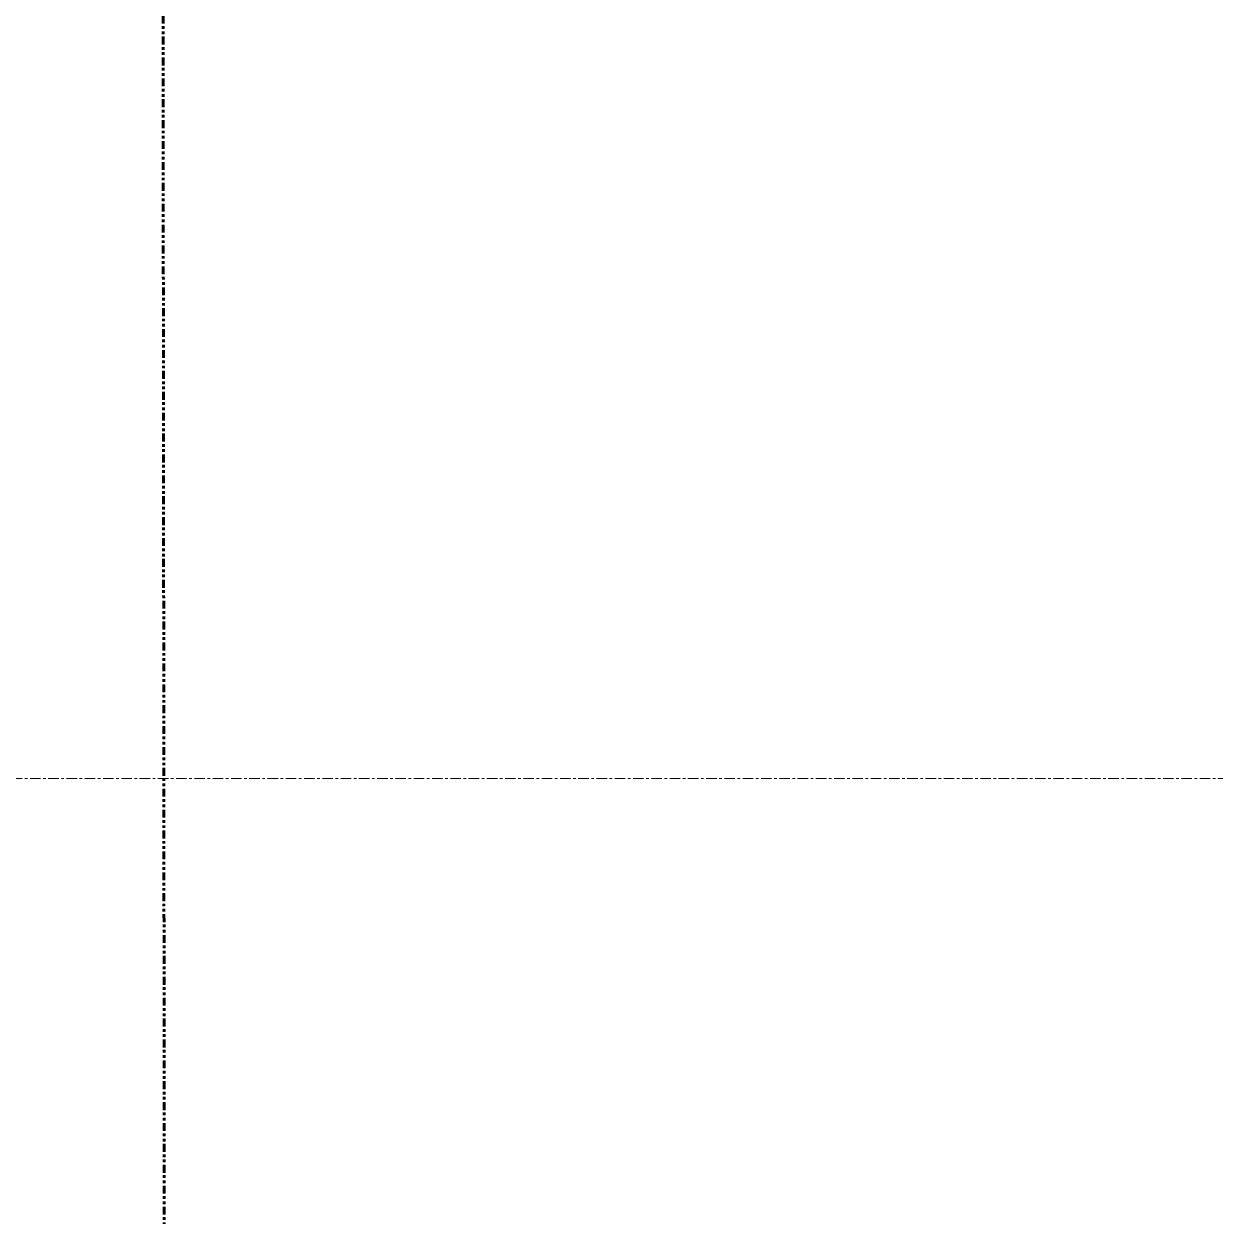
# Model space of a CAD drawing. Header units: inches. Extents: x -4169 to -1846, y 9706 to 12377.
# Drawn here: x -3934.1 to -3877.1, y 10146.2 to 10203.3 of the extents above; entities that cross this region are included whole.
import ezdxf

# ---------------------------------------------------------------- set-up
doc = ezdxf.new("R2010")
doc.units = ezdxf.units.IN
doc.header["$MEASUREMENT"] = 0
for name, pattern in [('Aligning Line 1_8_', [0.25, 0.125, -0.125]), ('Double Dash 3_8_', [1, 0.375, -0.125, 0.125, -0.125, 0.125, -0.125]), ('Grid Line 1_2_', [0.875, 0.5, -0.125, 0.125, -0.125])]:
    doc.linetypes.add(name, pattern=pattern)
for name, color, linetype, lineweight in [('0-1', 7, 'Continuous', 5), ('0-3', 147, 'Aligning Line 1_8_', 9), ('C-PROP-LINE-1', 10, 'Double Dash 3_8_', 60), ('S-GRID-1', 1, 'Grid Line 1_2_', 9)]:
    doc.layers.add(name, color=color, linetype=linetype, lineweight=lineweight)

# ---------------------------------------------------------------- blocks, each defined once
blk = doc.blocks.new('Family - ___-1878357-ENLARGED RCP - 3RD FLOOR PLAN')
at = {"layer": 'C-PROP-LINE-1'}
blk.add_line((-3929.523, 12184.69), (-3927.096, 9853.167), dxfattribs=at)
blk = doc.blocks.new('CTR - 1st Phase - Shell_rvt-1-ENLARGED RCP - 3RD FLOOR PLAN')
at = {"layer": 'S-GRID-1'}
blk.add_line((-1846.456, 10167.189), (-4136.464, 10167.189), dxfattribs=at)
at = {"layer": '0-3'}
blk.add_blockref('Family - ___-1878357-ENLARGED RCP - 3RD FLOOR PLAN', (0, 0), dxfattribs=at)

msp = doc.modelspace()

# ---------------------------------------------------------------- block references
at = {"layer": '0-1'}
msp.add_blockref('CTR - 1st Phase - Shell_rvt-1-ENLARGED RCP - 3RD FLOOR PLAN', (0, 0), dxfattribs=at)

doc.saveas('drawing.dxf')
